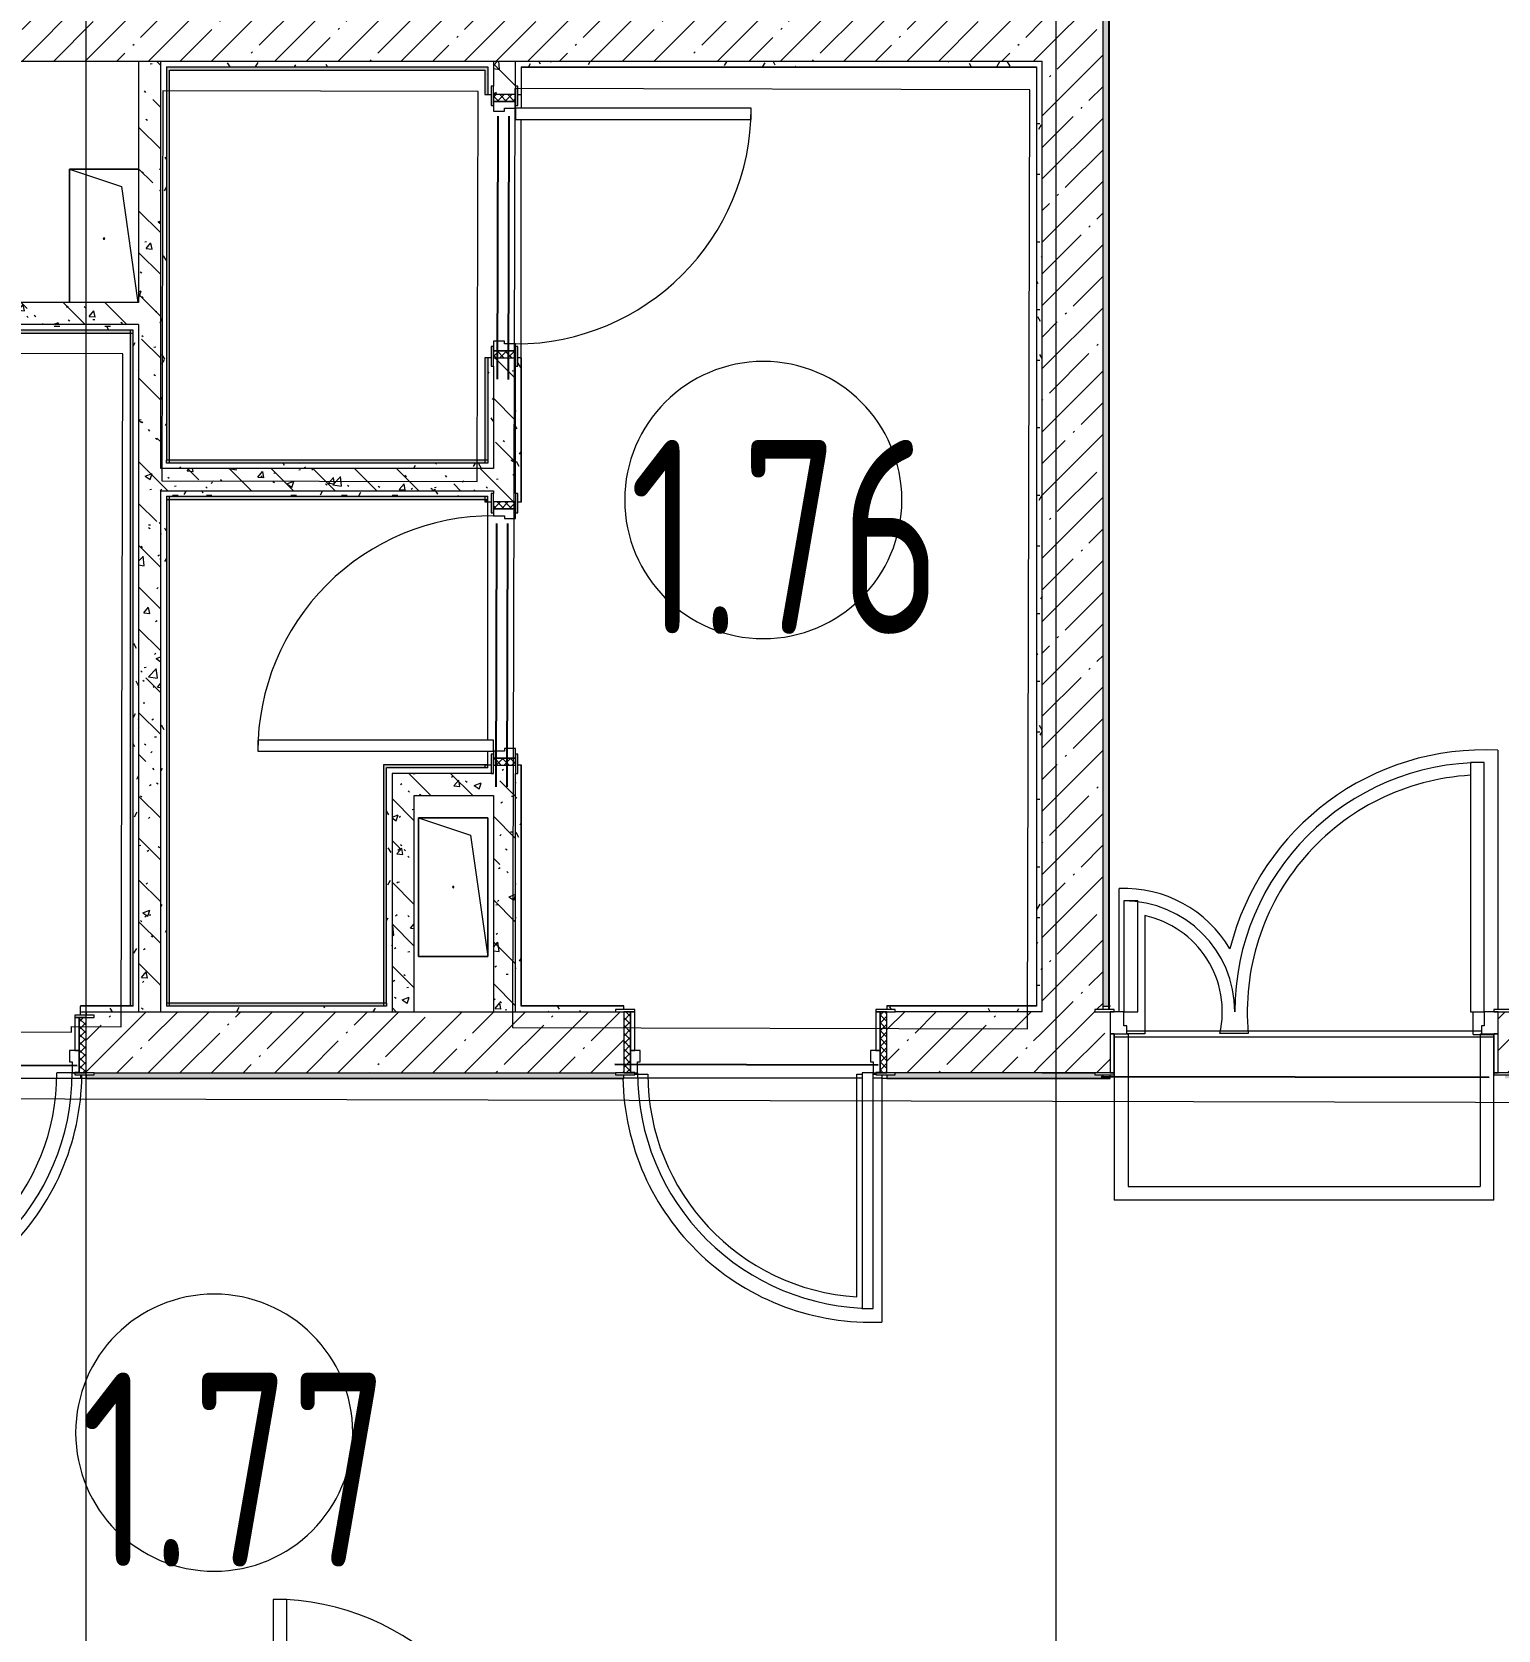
# Model space of a CAD drawing. Header units: millimetres. Extents: x -249154 to 415037, y -45458 to 354837.
# Drawn here: x 89230 to 94520, y 11253 to 17020 of the extents above; entities that cross this region are included whole.
import ezdxf

# ---------------------------------------------------------------- set-up
doc = ezdxf.new("R2010")
doc.units = ezdxf.units.MM
for name, color, linetype, lineweight in [('A-AREA-BNDY', 7, 'Continuous', 5), ('A-AREA-IDEN', 7, 'Continuous', 9), ('A-DOOR-2', 7, 'Continuous', 5), ('A-DOOR-FRAM-2', 7, 'Continuous', 5), ('A-FLOR', 7, 'Continuous', 9), ('A-GENM', 7, 'Continuous', 9), ('A-WALL', 7, 'Continuous', 5), ('I-WALL', 7, 'Continuous', 5), ('Оси', 7, 'Continuous', 9)]:
    doc.layers.add(name, color=color, linetype=linetype, lineweight=lineweight)
for name, color, linetype, lineweight, true_color in [('A-DOOR-1', 7, 'Continuous', 5, 0xc0c0c0), ('A-DOOR-FRAM-1', 7, 'Continuous', 5, 0xc0c0c0), ('A-WALL-1', 9, 'Continuous', 5, 0x808080), ('A-WALL-FNSH-1', 9, 'Continuous', 5, 0x808080)]:
    doc.layers.add(name, color=color, linetype=linetype, lineweight=lineweight, true_color=true_color)
doc.styles.add('СПДС', font='ГОСТ тип А.ttf', dxfattribs={"width": 0.9})
pattern_1 = [(45, (64.7, -136.06), (-114.04925, 114.04925), []), (45, (178.75, -136.06), (-114.04925, 114.04925), [201.612, -40.322, 6.706, -33.617])]
pattern_2 = [(135, (64.7, -136.06), (-150.8683, -150.8683), [213.36, -35.56, 7.112, -35.56]), (135, (64.7, 14.71), (-150.8683, -150.8683), []), (50, (64.7, -136.06), (255.05767, -22.3145), [26.67, -293.37]), (355, (64.7, -136.06), (-49.3404, 267.47914), [21.336, -234.696]), (100.451, (85.96, -137.92), (205.71947, 245.16356), [22.666, -249.326]), (46.184, (64.7, -64.94), (379.511, -58.86), [40.005, -440.055]), (96.636, (96.33, -69.85), (332.3634, 346.3991), [33.999, -373.989]), (351.184, (64.7, -64.94), (332.3669, 346.3953), [32.004, -352.044]), (21, (100.26, -82.72), (212.26017, -143.1711), [26.67, -293.37]), (326, (100.26, -82.72), (86.5224, 257.8632), [21.336, -234.696]), (71.451, (117.95, -94.65), (298.78395, 114.6901), [22.666, -249.326]), (37.5, (64.7, -136.06), (4.32385, 118.37751), [6.706, -225.146, 6.706, -231.546, -235.585]), (37.5, (64.7, -136.06), (4.32385, 118.37751), [-470.103, 6.706, -228.879]), (7.5, (64.7, -136.06), (93.54758, 140.2533), [6.706, -129.134, 6.706, -219.812, -89.789]), (7.5, (64.7, -136.06), (93.54758, 140.2533), [-362.356, 6.706, -83.083]), (327.5, (-14.6, -136.06), (189.82734, -8.02019), [6.706, -82.194, 6.706, -270.662, -368.046]), (327.5, (-14.6, -136.06), (189.82734, -8.02019), [-366.268, 6.706, -361.34]), (317.5, (-50.16, -136.06), (207.38114, 35.59764), [6.706, -108.864, 6.706, -177.495, -261.366]), (317.5, (-50.16, -136.06), (207.38114, 35.59764), [-299.771, 6.706, -254.66])]
pattern_3 = [(135, (1826.41, 104.685), (-14.14214, -14.14214), []), (225, (1826.41, 104.685), (14.14214, -14.14214), [])]
pattern_4 = [(45, (-296.384, 104.685), (-14.1421, 14.1421), []), (135, (-296.384, 104.685), (-14.1421, -14.1421), [])]
pattern_5 = [(0, (64.7, -136.06), (243.84, 60.96), [20.117, -162.763, 20.117, -162.763, -975.36]), (0, (64.7, -136.06), (243.84, 60.96), [-365.76, 20.117, -345.643, 20.117, -162.763, -426.72]), (0, (64.7, -136.06), (243.84, 60.96), [-914.4, 20.117, -101.803, 20.117, -284.683]), (120, (156.14, -105.58), (-174.71291, 180.691634), [20.117, -162.763, 20.117, -162.763, -975.36]), (120, (156.14, -105.58), (-174.71291, 180.691634), [-365.76, 20.117, -345.643, 20.117, -162.763, -426.72]), (120, (156.14, -105.58), (-174.71291, 180.691634), [-914.4, 20.117, -101.803, 20.117, -284.683]), (240, (186.62, 16.34), (-69.12709, -241.651634), [20.117, -162.763, 20.117, -162.763, -975.36]), (240, (186.62, 16.34), (-69.12709, -241.651634), [-365.76, 20.117, -345.643, 20.117, -162.763, -426.72]), (240, (186.62, 16.34), (-69.12709, -241.651634), [-914.4, 20.117, -101.803, 20.117, -284.683])]

# ---------------------------------------------------------------- blocks, each defined once
blk = doc.blocks.new('110_Дверь_СКБ_2Ст - Д-1_л_Лестничная клетка EIS60 2-32142534-Объем проектирования 1 этажа')
at = {"layer": 'A-DOOR-1'}
for p, q in [((662.5, 1010), (612.5, 1010)), ((612.5, 1010), (612.5, 110)), ((662.5, 110), (662.5, 1010)), ((-637.5, 510), (-637.5, 110)), ((-587.5, 510), (-637.5, 510)), ((-587.5, 110), (-587.5, 510)), ((-637.5, 110), (-587.5, 110)), ((612.5, 110), (662.5, 110))]:
    blk.add_line(p, q, dxfattribs=at)
for centre, radius, start, end in [((662.5, 110), 900, 90, 180), ((-637.5, 110), 400, 360, 90)]:
    blk.add_arc(centre, radius, start, end, dxfattribs=at)
at = {"layer": 'A-DOOR-FRAM-1'}
for p, q in [((-672.5, 118), (-742.5, 118)), ((-742.5, 118), (-742.5, 110)), ((-672.5, 110), (-672.5, 118)), ((767.5, 118), (697.5, 118)), ((697.5, 118), (697.5, 110)), ((767.5, 110), (767.5, 118)), ((-742.5, 110), (-672.5, 110)), ((-637.5, 110), (-687.5, 110)), ((-687.5, 110), (-687.5, 30)), ((-637.5, 60), (-637.5, 110)), ((-627.5, 60), (-637.5, 60)), ((-627.5, 30), (-627.5, 60)), ((662.5, 60), (652.5, 60)), ((652.5, 60), (652.5, 30)), ((662.5, 110), (662.5, 60)), ((712.5, 110), (662.5, 110)), ((697.5, 110), (767.5, 110)), ((712.5, 30), (712.5, 110)), ((-687.5, 30), (-627.5, 30)), ((-672.5, 30), (-687.5, 30)), ((-687.5, 30), (-687.5, -110)), ((-672.5, -110), (-672.5, 30)), ((652.5, 30), (712.5, 30)), ((712.5, 30), (697.5, 30)), ((697.5, 30), (697.5, -110)), ((712.5, -110), (712.5, 30)), ((-672.5, -110), (-742.5, -110)), ((-742.5, -110), (-742.5, -118)), ((-687.5, -110), (-672.5, -110)), ((-672.5, -118), (-672.5, -110)), ((697.5, -110), (712.5, -110)), ((767.5, -110), (697.5, -110)), ((697.5, -110), (697.5, -118)), ((767.5, -118), (767.5, -110)), ((-742.5, -118), (-672.5, -118)), ((697.5, -118), (767.5, -118))]:
    blk.add_line(p, q, dxfattribs=at)
blk = doc.blocks.new('110_Дверь_СКБ_1Ст_Внутренняя1 - Д-8 950x2100h_охрана-V22-Объем проектирования 1 этажа')
at = {"layer": 'A-DOOR-2'}
h = blk.add_hatch(dxfattribs=at)
h.set_pattern_fill('FP_33', color=256, style=0, pattern_type=2)
h.set_pattern_definition([(135, (1826.41, 164.685), (-14.14214, -14.14214), []), (225, (1826.41, 164.685), (14.14214, -14.14214), [])])
h.paths.add_polyline_path([(487.5, 100), (462.5, 100), (462.5, -100), (487.5, -100), (487.5, 13.7)])
at = {"layer": 'A-DOOR-FRAM-2'}
h = blk.add_hatch(dxfattribs=at)
h.set_pattern_fill('FP_34', color=256, style=0, pattern_type=2)
h.set_pattern_definition([(45, (-296.384, 164.685), (-14.1421, 14.1421), []), (135, (-296.384, 164.685), (-14.1421, -14.1421), [])])
h.paths.add_polyline_path([(-437.5, 100), (-462.5, 100), (-462.5, -100), (-437.5, -100), (-437.5, 16.5)])
at = {"layer": 'A-DOOR-1'}
for p, q in [((437.5, 950), (397.5, 950)), ((397.5, 950), (397.5, 100)), ((437.5, 100), (437.5, 950)), ((397.5, 100), (437.5, 100))]:
    blk.add_line(p, q, dxfattribs=at)
blk.add_arc((437.5, 100), 850, 90, 180, dxfattribs=at)
at = {"layer": 'A-DOOR-FRAM-1'}
for p, q in [((-422.5, 108), (-492.5, 108)), ((-492.5, 108), (-492.5, 100)), ((-492.5, 100), (-422.5, 100)), ((-437.5, 100), (-462.5, 100)), ((-462.5, 100), (-462.5, -100)), ((-412.5, 100), (-437.5, 100)), ((-437.5, 100), (-437.5, 20)), ((-437.5, -100), (-437.5, 100)), ((-422.5, 100), (-437.5, 100)), ((-437.5, 100), (-437.5, 99)), ((-437.5, 99), (-422.5, 99)), ((-422.5, 100), (-422.5, 108)), ((-422.5, 99), (-422.5, 100)), ((-412.5, 60), (-412.5, 100)), ((-402.5, 60), (-412.5, 60)), ((-402.5, 20), (-402.5, 60)), ((437.5, 60), (427.5, 60)), ((427.5, 60), (427.5, 20)), ((437.5, 100), (437.5, 60)), ((462.5, 100), (437.5, 100)), ((517.5, 108), (447.5, 108)), ((447.5, 108), (447.5, 100)), ((462.5, 100), (447.5, 100)), ((447.5, 100), (447.5, 99)), ((447.5, 100), (517.5, 100)), ((447.5, 99), (462.5, 99)), ((462.5, 20), (462.5, 100)), ((487.5, 100), (462.5, 100)), ((462.5, 100), (462.5, -100)), ((462.5, 99), (462.5, 100)), ((487.5, -100), (487.5, 100)), ((517.5, 100), (517.5, 108)), ((-437.5, 20), (-402.5, 20)), ((-422.5, 20), (-437.5, 20)), ((-437.5, 20), (-437.5, -100)), ((-422.5, -100), (-422.5, 20)), ((427.5, 20), (462.5, 20)), ((462.5, 20), (447.5, 20)), ((447.5, 20), (447.5, -100)), ((462.5, -100), (462.5, 20)), ((-422.5, -100), (-492.5, -100)), ((-492.5, -100), (-492.5, -108)), ((-492.5, -108), (-422.5, -108)), ((-462.5, -100), (-437.5, -100)), ((-437.5, -100), (-422.5, -100)), ((-422.5, -108), (-422.5, -100)), ((447.5, -100), (462.5, -100)), ((517.5, -100), (447.5, -100)), ((447.5, -100), (447.5, -108)), ((447.5, -108), (517.5, -108)), ((462.5, -100), (487.5, -100)), ((517.5, -108), (517.5, -100))]:
    blk.add_line(p, q, dxfattribs=at)
blk = doc.blocks.new('110_Дверь_СКБ_1Ст_Внутренняя1 - Д-8_п_ 950x2100h_охрана 2-32201800-Объем проектирования 1 этажа')
at = {"layer": 'A-DOOR-2'}
h = blk.add_hatch(dxfattribs=at)
h.set_pattern_fill('FP_88', color=256, style=0, pattern_type=2)
h.set_pattern_definition([(135, (1826.41, 174.685), (-14.14214, -14.14214), []), (225, (1826.41, 174.685), (14.14214, -14.14214), [])])
h.paths.add_polyline_path([(487.5, 110), (462.5, 109.7), (462.5, -110), (487.5, -110)])
at = {"layer": 'A-DOOR-FRAM-2'}
h = blk.add_hatch(dxfattribs=at)
h.set_pattern_fill('FP_89', color=256, style=0, pattern_type=2)
h.set_pattern_definition([(45, (-296.384, 174.685), (-14.1421, 14.1421), []), (135, (-296.384, 174.685), (-14.1421, -14.1421), [])])
h.paths.add_polyline_path([(-437.5, 110), (-462.5, 110), (-462.5, -110), (-437.5, -109.1)])
at = {"layer": 'A-DOOR-1'}
for p, q in [((-412.5, 960), (-412.5, 110)), ((-372.5, 960), (-412.5, 960)), ((-372.5, 110), (-372.5, 960)), ((-412.5, 110), (-372.5, 110))]:
    blk.add_line(p, q, dxfattribs=at)
blk.add_arc((-412.5, 110), 850, 360, 90, dxfattribs=at)
at = {"layer": 'A-DOOR-FRAM-1'}
for p, q in [((-422.5, 118), (-492.5, 118)), ((-492.5, 118), (-492.5, 110)), ((-422.5, 110), (-422.5, 118)), ((517.5, 118), (447.5, 118)), ((447.5, 118), (447.5, 110)), ((517.5, 110), (517.5, 118)), ((-492.5, 110), (-422.5, 110)), ((-437.5, 110), (-462.5, 110)), ((-462.5, 110), (-462.5, -110)), ((-412.5, 110), (-437.5, 110)), ((-437.5, 110), (-437.5, 30)), ((-437.5, -110), (-437.5, 110)), ((-422.5, 110), (-437.5, 110)), ((-437.5, 110), (-437.5, 109)), ((-437.5, 109), (-422.5, 109)), ((-422.5, 109), (-422.5, 110)), ((-412.5, 70), (-412.5, 110)), ((-402.5, 70), (-412.5, 70)), ((-402.5, 30), (-402.5, 70)), ((437.5, 70), (427.5, 70)), ((427.5, 70), (427.5, 30)), ((437.5, 110), (437.5, 70)), ((462.5, 110), (437.5, 110)), ((462.5, 110), (447.5, 110)), ((447.5, 110), (447.5, 109)), ((447.5, 110), (517.5, 110)), ((447.5, 109), (462.5, 109)), ((462.5, 30), (462.5, 110)), ((487.5, 110), (462.5, 110)), ((462.5, 110), (462.5, -110)), ((462.5, 109), (462.5, 110)), ((487.5, -110), (487.5, 110)), ((-437.5, 30), (-402.5, 30)), ((-422.5, 30), (-437.5, 30)), ((-437.5, 30), (-437.5, -110)), ((-422.5, -110), (-422.5, 30)), ((427.5, 30), (462.5, 30)), ((462.5, 30), (447.5, 30)), ((447.5, 30), (447.5, -110)), ((462.5, -110), (462.5, 30)), ((-422.5, -110), (-492.5, -110)), ((-492.5, -110), (-492.5, -118)), ((-462.5, -110), (-437.5, -110)), ((-437.5, -110), (-422.5, -110)), ((-422.5, -118), (-422.5, -110)), ((447.5, -110), (462.5, -110)), ((517.5, -110), (447.5, -110)), ((447.5, -110), (447.5, -118)), ((462.5, -110), (487.5, -110)), ((517.5, -118), (517.5, -110)), ((-492.5, -118), (-422.5, -118)), ((447.5, -118), (517.5, -118))]:
    blk.add_line(p, q, dxfattribs=at)
blk = doc.blocks.new('110_Дверь_СКБ_2Ст - Д-2а_п_ Из коридора на лестницу-32215207-Объем проектирования 1 этажа')
at = {"layer": 'A-DOOR-1'}
for p, q in [((-637.5, 1000), (-637.5, 100)), ((-587.5, 1000), (-637.5, 1000)), ((-587.5, 100), (-587.5, 1000)), ((662.5, 500), (612.5, 500)), ((612.5, 500), (612.5, 100)), ((662.5, 100), (662.5, 500)), ((-637.5, 100), (-587.5, 100)), ((612.5, 100), (662.5, 100))]:
    blk.add_line(p, q, dxfattribs=at)
for centre, radius, start, end in [((-637.5, 100), 900, 0, 90), ((662.5, 100), 400, 90, 180)]:
    blk.add_arc(centre, radius, start, end, dxfattribs=at)
at = {"layer": 'A-DOOR-FRAM-1'}
for p, q in [((-672.5, 108), (-742.5, 108)), ((-742.5, 108), (-742.5, 100)), ((-742.5, 100), (-672.5, 100)), ((-637.5, 100), (-687.5, 100)), ((-687.5, 100), (-687.5, 20)), ((-672.5, 100), (-672.5, 108)), ((-637.5, 50), (-637.5, 100)), ((662.5, 100), (662.5, 50)), ((712.5, 100), (662.5, 100)), ((767.5, 108), (697.5, 108)), ((697.5, 108), (697.5, 100)), ((697.5, 100), (767.5, 100)), ((712.5, 20), (712.5, 100)), ((767.5, 100), (767.5, 108)), ((-687.5, 20), (-627.5, 20)), ((-672.5, 20), (-687.5, 20)), ((-687.5, 20), (-687.5, -100)), ((-672.5, -100), (-672.5, 20)), ((-627.5, 50), (-637.5, 50)), ((-627.5, 20), (-627.5, 50)), ((662.5, 50), (652.5, 50)), ((652.5, 50), (652.5, 20)), ((652.5, 20), (712.5, 20)), ((712.5, 20), (697.5, 20)), ((697.5, 20), (697.5, -100)), ((712.5, -100), (712.5, 20)), ((-672.5, -100), (-742.5, -100)), ((-742.5, -100), (-742.5, -108)), ((-742.5, -108), (-672.5, -108)), ((-687.5, -100), (-672.5, -100)), ((-672.5, -108), (-672.5, -100)), ((697.5, -100), (712.5, -100)), ((767.5, -100), (697.5, -100)), ((697.5, -100), (697.5, -108)), ((697.5, -108), (767.5, -108)), ((767.5, -108), (767.5, -100))]:
    blk.add_line(p, q, dxfattribs=at)
blk = doc.blocks.new('110_Дверь_СКБ_1Ст_Внутренняя1 - Д-7_п__950x2100h_Туалет-32207265-Объем проектирования 1 этажа')
at = {"layer": 'A-DOOR-2'}
h = blk.add_hatch(dxfattribs=at)
h.set_pattern_fill('FP_35', color=256, style=0, pattern_type=2)
h.set_pattern_definition(pattern_3)
h.paths.add_polyline_path([(487.5, -40), (487.5, 40), (462.5, 40), (462.5, -40), (480.9, -40)])
at = {"layer": 'A-DOOR-FRAM-2'}
h = blk.add_hatch(dxfattribs=at)
h.set_pattern_fill('FP_36', color=256, style=0, pattern_type=2)
h.set_pattern_definition(pattern_4)
h.paths.add_polyline_path([(-437.5, 40), (-462.5, 40), (-460.8, -40), (-437.5, -40)])
at = {"layer": 'A-DOOR-1'}
for p, q in [((-412.5, 890), (-412.5, 40)), ((-372.5, 890), (-412.5, 890)), ((-372.5, 40), (-372.5, 890)), ((-412.5, 40), (-372.5, 40))]:
    blk.add_line(p, q, dxfattribs=at)
blk.add_arc((-412.5, 40), 850, 360, 90, dxfattribs=at)
at = {"layer": 'A-DOOR-FRAM-1'}
for p, q in [((-422.5, 48), (-492.5, 48)), ((-492.5, 48), (-492.5, 40)), ((-492.5, 40), (-422.5, 40)), ((-437.5, 40), (-462.5, 40)), ((-462.5, 40), (-462.5, -40)), ((-412.5, 40), (-437.5, 40)), ((-437.5, 40), (-437.5, -40)), ((-437.5, -40), (-437.5, 40)), ((-422.5, 40), (-437.5, 40)), ((-437.5, 40), (-437.5, 39)), ((-437.5, 39), (-422.5, 39)), ((-422.5, 40), (-422.5, 48)), ((-422.5, 39), (-422.5, 40)), ((-412.5, 0), (-412.5, 40)), ((-402.5, 0), (-412.5, 0)), ((-402.5, -40), (-402.5, 0)), ((437.5, 0), (427.5, 0)), ((427.5, 0), (427.5, -40)), ((437.5, 40), (437.5, 0)), ((462.5, 40), (437.5, 40)), ((517.5, 48), (447.5, 48)), ((447.5, 48), (447.5, 40)), ((462.5, 40), (447.5, 40)), ((447.5, 40), (447.5, 39)), ((447.5, 40), (517.5, 40)), ((447.5, 39), (462.5, 39)), ((462.5, -40), (462.5, 40)), ((487.5, 40), (462.5, 40)), ((462.5, 40), (462.5, -40)), ((462.5, 39), (462.5, 40)), ((487.5, -40), (487.5, 40)), ((517.5, 40), (517.5, 48)), ((-422.5, -40), (-492.5, -40)), ((-492.5, -40), (-492.5, -48)), ((-492.5, -48), (-422.5, -48)), ((-462.5, -40), (-437.5, -40)), ((-422.5, -39), (-437.5, -39)), ((-437.5, -39), (-437.5, -40)), ((-437.5, -40), (-402.5, -40)), ((-437.5, -40), (-422.5, -40)), ((-422.5, -40), (-422.5, -39)), ((-422.5, -48), (-422.5, -40)), ((427.5, -40), (462.5, -40)), ((462.5, -39), (447.5, -39)), ((447.5, -39), (447.5, -40)), ((447.5, -40), (462.5, -40)), ((517.5, -40), (447.5, -40)), ((447.5, -40), (447.5, -48)), ((447.5, -48), (517.5, -48)), ((462.5, -40), (462.5, -39)), ((462.5, -40), (487.5, -40)), ((517.5, -48), (517.5, -40))]:
    blk.add_line(p, q, dxfattribs=at)
blk = doc.blocks.new('110_Дверь_СКБ_1Ст_Внутренняя1 - Д-7_л__950x2100h_Туалет-32209783-Объем проектирования 1 этажа')
at = {"layer": 'A-DOOR-2'}
h = blk.add_hatch(dxfattribs=at)
h.set_pattern_fill('FP_35', color=256, style=0, pattern_type=2)
h.set_pattern_definition(pattern_3)
h.paths.add_polyline_path([(462.5, 40), (462.5, -40), (487.5, -40), (487.5, 40)])
at = {"layer": 'A-DOOR-FRAM-2'}
h = blk.add_hatch(dxfattribs=at)
h.set_pattern_fill('FP_36', color=256, style=0, pattern_type=2)
h.set_pattern_definition(pattern_4)
h.paths.add_polyline_path([(-462.5, -40), (-437.5, -40), (-437.5, 40), (-462.5, 40)])
at = {"layer": 'A-DOOR-1'}
for p, q in [((-412.5, 890), (-412.5, 40)), ((-372.5, 890), (-412.5, 890)), ((-372.5, 40), (-372.5, 890)), ((-412.5, 40), (-372.5, 40))]:
    blk.add_line(p, q, dxfattribs=at)
blk.add_arc((-412.5, 40), 850, 360, 90, dxfattribs=at)
at = {"layer": 'A-DOOR-FRAM-1'}
for p, q in [((-422.5, 48), (-492.5, 48)), ((-492.5, 48), (-492.5, 40)), ((-492.5, 40), (-422.5, 40)), ((-437.5, 40), (-462.5, 40)), ((-462.5, 40), (-462.5, -40)), ((-412.5, 40), (-437.5, 40)), ((-437.5, 40), (-437.5, -40)), ((-437.5, -40), (-437.5, 40)), ((-422.5, 40), (-437.5, 40)), ((-437.5, 40), (-437.5, 39)), ((-437.5, 39), (-422.5, 39)), ((-422.5, 40), (-422.5, 48)), ((-422.5, 39), (-422.5, 40)), ((-412.5, 0), (-412.5, 40)), ((-402.5, 0), (-412.5, 0)), ((-402.5, -40), (-402.5, 0)), ((437.5, 0), (427.5, 0)), ((427.5, 0), (427.5, -40)), ((437.5, 40), (437.5, 0)), ((462.5, 40), (437.5, 40)), ((517.5, 48), (447.5, 48)), ((447.5, 48), (447.5, 40)), ((462.5, 40), (447.5, 40)), ((447.5, 40), (447.5, 39)), ((447.5, 40), (517.5, 40)), ((447.5, 39), (462.5, 39)), ((462.5, -40), (462.5, 40)), ((487.5, 40), (462.5, 40)), ((462.5, 40), (462.5, -40)), ((462.5, 39), (462.5, 40)), ((487.5, -40), (487.5, 40)), ((517.5, 40), (517.5, 48)), ((-422.5, -40), (-492.5, -40)), ((-492.5, -40), (-492.5, -48)), ((-492.5, -48), (-422.5, -48)), ((-462.5, -40), (-437.5, -40)), ((-422.5, -39), (-437.5, -39)), ((-437.5, -39), (-437.5, -40)), ((-437.5, -40), (-402.5, -40)), ((-437.5, -40), (-422.5, -40)), ((-422.5, -40), (-422.5, -39)), ((-422.5, -48), (-422.5, -40)), ((427.5, -40), (462.5, -40)), ((462.5, -39), (447.5, -39)), ((447.5, -39), (447.5, -40)), ((447.5, -40), (462.5, -40)), ((517.5, -40), (447.5, -40)), ((447.5, -40), (447.5, -48)), ((447.5, -48), (517.5, -48)), ((462.5, -40), (462.5, -39)), ((462.5, -40), (487.5, -40)), ((517.5, -48), (517.5, -40))]:
    blk.add_line(p, q, dxfattribs=at)
blk = doc.blocks.new('GM_Отверстие прямоугольное _в плите_ - Отверстие-V124-Объем проектирования 1 этажа')
at = {"layer": 'A-GENM'}
for p, q in [((-250, -125), (-250, 125)), ((-250, 125), (-250, -125)), ((-187.5, 62.5), (230.1, 122.2)), ((-250, -125), (-187.5, 62.5)), ((230.1, -125), (-250, -125)), ((-250, -125), (230.1, -125))]:
    blk.add_line(p, q, dxfattribs=at)
for start, end in [(360, 180), (180, 360)]:
    blk.add_arc((0, 0), 2.5, start, end, dxfattribs=at)
blk = doc.blocks.new('GM_Отверстие прямоугольное _в плите_ - Отверстие-V205-Объем проектирования 1 этажа')
at = {"layer": 'A-GENM'}
for p, q in [((-250, -125), (-250, 125)), ((-250, 125), (250, 125)), ((250, 125), (-250, 125)), ((-250, 125), (-250, -125)), ((-187.5, 62.5), (250, 125)), ((250, 125), (250, -125)), ((250, -125), (250, 125)), ((-250, -125), (-187.5, 62.5)), ((250, -125), (-250, -125)), ((-250, -125), (250, -125))]:
    blk.add_line(p, q, dxfattribs=at)
for start, end in [(360, 180), (180, 360)]:
    blk.add_arc((0, 0), 2.5, start, end, dxfattribs=at)
blk = doc.blocks.new('Марка_Помещения - Номер-25198446-Объем проектирования 1 этажа')
at = {"layer": 'A-AREA-IDEN'}
for start, end in [(360, 180), (180, 360)]:
    blk.add_arc((0, 0), 2.5, start, end, dxfattribs=at)

msp = doc.modelspace()

# ---------------------------------------------------------------- hatches: boundary and pattern name
at = {"layer": 'I-WALL'}
h = msp.add_hatch(dxfattribs=at)
h.set_pattern_fill('FP_1', color=256, style=0, pattern_type=2)
h.set_pattern_definition(pattern_1)
h.paths.add_polyline_path([(93064.7, 13483.9), (93064.7, 13491.9), (93094.7, 13491.9), (93094.3, 21013.9), (92874.7, 21013.9), (92874.7, 13483.9)])
h = msp.add_hatch(dxfattribs=at)
h.set_pattern_fill('FP_191', color=256, style=0, pattern_type=2)
h.set_pattern_definition(pattern_5)
h.paths.add_polyline_path([(93094.7, 13503.9), (93114.7, 13504.9), (93114.7, 20993.9), (93094.7, 20993.9), (93094.7, 13636.4)])
h = msp.add_hatch(dxfattribs=at)
h.set_pattern_fill('FP_1', color=256, style=0, pattern_type=2)
h.set_pattern_definition(pattern_1)
h.paths.add_polyline_path([(92874.7, 16913.9), (92874.7, 17133.9), (86554.7, 17133.9), (86554.7, 16913.9), (92862.2, 16913.9)])
h = msp.add_hatch(dxfattribs=at)
h.set_pattern_fill('FP_41', color=256, style=0, pattern_type=2)
h.set_pattern_definition(pattern_2)
h.paths.add_polyline_path([(89614.7, 13483.9), (89694.7, 13483.9), (89694.7, 16913.9), (89614.7, 16913.9), (89614.7, 13503.9)])
h = msp.add_hatch(dxfattribs=at)
h.set_pattern_fill('FP_191', color=256, style=0, pattern_type=2)
h.set_pattern_definition(pattern_5)
h.paths.add_polyline_path([(89714.7, 15464), (89714.7, 16913.9), (89694.7, 16913.9), (89694.7, 15464), (89714.6, 15464)])
h = msp.add_hatch(dxfattribs=at)
h.set_pattern_fill('FP_191', color=256, style=0, pattern_type=2)
h.set_pattern_definition(pattern_5)
h.paths.add_polyline_path([(90894.7, 16893.9), (90894.7, 16913.9), (89714.7, 16913.9), (89714.7, 16893.9), (90874.7, 16893.9)])
h = msp.add_hatch(dxfattribs=at)
h.set_pattern_fill('FP_41', color=256, style=0, pattern_type=2)
h.set_pattern_definition(pattern_2)
h.paths.add_polyline_path([(90974.7, 13483.9), (90974.7, 14374), (90894.7, 14374), (90894.7, 13483.9)])
h.paths.add_polyline_path([(90974.7, 15324), (90974.7, 15844), (90894.7, 15844), (90894.7, 15324)])
h.paths.add_polyline_path([(90974.7, 16794), (90974.7, 16913.9), (90894.7, 16913.9), (90894.7, 16794)])
h = msp.add_hatch(dxfattribs=at)
h.set_pattern_fill('FP_191', color=256, style=0, pattern_type=2)
h.set_pattern_definition(pattern_5)
h.paths.add_polyline_path([(90974.7, 13503.9), (90994.7, 13504), (90994.7, 14374), (90982.7, 14374), (90982.7, 14344), (90974.7, 14344), (90974.7, 13636.4)])
h.paths.add_polyline_path([(90982.7, 15324), (90994.7, 15324), (90994.7, 15844), (90982.7, 15844), (90982.7, 15814), (90974.7, 15814), (90974.7, 15354), (90982.7, 15354), (90982.7, 15340.6)])
h.paths.add_polyline_path([(90982.7, 16794), (90994.7, 16794), (90994.7, 16913.9), (90974.7, 16913.9), (90974.7, 16824), (90982.7, 16824), (90982.7, 16816.4)])
h = msp.add_hatch(dxfattribs=at)
h.set_pattern_fill('FP_191', color=256, style=0, pattern_type=2)
h.set_pattern_definition(pattern_5)
h.paths.add_polyline_path([(92874.7, 16913.9), (90994.7, 16913.9), (90995.7, 16893.9), (92854.7, 16894.9), (92861.5, 16901.4)])
h.paths.add_polyline_path([(92861.1, 16893.9), (92874.7, 16893.9), (92874.7, 16913.9), (92854.7, 16893.9)])
for points in [[(89725.7, 15464), (89725.7, 16892.9), (89714.7, 16893.9), (89714.7, 15475), (89723, 15466.8)], [(89854.1, 16881.9), (90863.7, 16881.9), (90862.1, 16892.9), (89725.7, 16892.9), (89728, 16881.9), (89732.3, 16881.9)], [(89560.3, 15932.9), (89594.7, 15932.9), (89594.6, 15943.9), (86554.7, 15943.9), (86554.7, 15932.9), (89518.3, 15932.9)], [(89583.7, 13503.9), (89594.7, 13504.9), (89593.8, 15932.9), (89583.7, 15932.9), (89583.7, 13636.4)], [(89714.7, 13503.9), (89725.7, 13503.9), (89725.7, 15344), (89714.7, 15333), (89714.7, 13514.9)], [(90863.7, 15324), (90874.7, 15324), (90873.5, 15333), (90863.7, 15333)], [(90498, 13503.9), (90509, 13514.9), (90509, 14374.9), (90498, 14374.9), (90498, 13514.9)], [(90529, 14363.9), (90874.7, 14363.9), (90874.7, 14374.9), (90509, 14374.9), (90509, 14363.9), (90516.7, 14363.9)]]:
    msp.add_hatch(color=256, dxfattribs=at).paths.add_polyline_path(points)
h = msp.add_hatch(color=256, dxfattribs=at)
h.paths.add_polyline_path([(90874.3, 15475), (90874.7, 15475), (90874.7, 15844), (90863.7, 15844), (90863.7, 15475)])
h.paths.add_polyline_path([(90863.7, 16794), (90874.7, 16794), (90874.7, 16893.9), (90863.7, 16892.9), (90863.7, 16795)])
h = msp.add_hatch(dxfattribs=at)
h.set_pattern_fill('FP_191', color=256, style=0, pattern_type=2)
h.set_pattern_definition(pattern_5)
h.paths.add_polyline_path([(90894.7, 15444), (90893, 15814), (90886.7, 15814), (90886.7, 15844), (90874.7, 15844), (90874.7, 15444)])
h.paths.add_polyline_path([(90874.7, 16794), (90886.7, 16794), (90888.7, 16824), (90894.7, 16824), (90894.7, 16893.9), (90874.7, 16893.9), (90874.7, 16816.4)])
h = msp.add_hatch(dxfattribs=at)
h.set_pattern_fill('FP_191', color=256, style=0, pattern_type=2)
h.set_pattern_definition(pattern_5)
h.paths.add_polyline_path([(92874.7, 13483.9), (92874.7, 16893.9), (92854.7, 16893.9), (92855.7, 13503.9)])
h.paths.add_polyline_path([(92854.7, 13483.9), (92874.7, 13483.9), (92854.7, 13503.9)])
h = msp.add_hatch(dxfattribs=at)
h.set_pattern_fill('FP_41', color=256, style=0, pattern_type=2)
h.set_pattern_definition(pattern_2)
h.paths.add_polyline_path([(89594.7, 15963.9), (89614.7, 15963.9), (89614.7, 16043.9), (86534.7, 16043.9), (86534.7, 15963.9), (89538.8, 15963.9)])
h = msp.add_hatch(dxfattribs=at)
h.set_pattern_fill('FP_191', color=256, style=0, pattern_type=2)
h.set_pattern_definition(pattern_5)
h.paths.add_polyline_path([(88685.7, 15943.9), (89614.7, 15943.9), (89614.7, 15963.9), (86554.7, 15963.9), (86555, 15943.9), (88605.7, 15943.9)])
h = msp.add_hatch(dxfattribs=at)
h.set_pattern_fill('FP_191', color=256, style=0, pattern_type=2)
h.set_pattern_definition(pattern_5)
h.paths.add_polyline_path([(89614.7, 13503.9), (89614.7, 15943.9), (89594.7, 15943.9), (89594.7, 13504.9)])
h = msp.add_hatch(dxfattribs=at)
h.set_pattern_fill('FP_191', color=256, style=0, pattern_type=2)
h.set_pattern_definition(pattern_5)
h.paths.add_polyline_path([(90516.7, 15444), (90874.7, 15444), (90874.1, 15464), (89694.7, 15464), (89694.7, 15444), (90509, 15444)])
h = msp.add_hatch(color=256, dxfattribs=at)
h.paths.add_polyline_path([(90516.7, 15464), (90874.7, 15464), (90874.7, 15475), (89725.7, 15475), (89725.7, 15464)])
h.paths.add_polyline_path([(89725.7, 15464), (89714.7, 15475), (89714.7, 15464)])
h = msp.add_hatch(dxfattribs=at)
h.set_pattern_fill('FP_41', color=256, style=0, pattern_type=2)
h.set_pattern_definition(pattern_2)
h.paths.add_polyline_path([(90509, 15364), (90894.7, 15364), (90894.7, 15444), (89694.7, 15444), (89694.7, 15364), (89714.7, 15364)])
h = msp.add_hatch(dxfattribs=at)
h.set_pattern_fill('FP_191', color=256, style=0, pattern_type=2)
h.set_pattern_definition(pattern_5)
h.paths.add_polyline_path([(89694.7, 13503.9), (89714.7, 13503.9), (89714.5, 15364), (89694.7, 15364), (89694.7, 13636.4)])
h = msp.add_hatch(dxfattribs=at)
h.set_pattern_fill('FP_191', color=256, style=0, pattern_type=2)
h.set_pattern_definition(pattern_5)
h.paths.add_polyline_path([(90509, 15344), (90886.7, 15344), (90886.7, 15354), (90894.7, 15354), (90894.7, 15364), (89714.7, 15364), (89714.8, 15344), (89725.7, 15344)])
h = msp.add_hatch(color=256, dxfattribs=at)
h.paths.add_polyline_path([(89725.7, 15344), (89714.7, 15344), (89714.7, 15333), (89719.6, 15338)])
h.paths.add_polyline_path([(90874.7, 15333), (90874.7, 15344), (89725.7, 15344), (89725.7, 15333), (90873.5, 15333)])
h = msp.add_hatch(dxfattribs=at)
h.set_pattern_fill('FP_191', color=256, style=0, pattern_type=2)
h.set_pattern_definition(pattern_5)
h.paths.add_polyline_path([(90516.7, 13503.9), (90529, 13503.9), (90529, 14343.9), (90509, 14343.9), (90509.2, 13503.9)])
h = msp.add_hatch(dxfattribs=at)
h.set_pattern_fill('FP_41', color=256, style=0, pattern_type=2)
h.set_pattern_definition(pattern_2)
h.paths.add_polyline_path([(90609, 14263.9), (90894.7, 14263.9), (90894.7, 14343.9), (90529, 14343.9), (90529, 14263.9)])
h = msp.add_hatch(dxfattribs=at)
h.set_pattern_fill('FP_41', color=256, style=0, pattern_type=2)
h.set_pattern_definition(pattern_2)
h.paths.add_polyline_path([(90603.3, 13483.9), (90609, 13483.9), (90609, 14263.9), (90529, 14263.9), (90529, 13483.9)])
h = msp.add_hatch(dxfattribs=at)
h.set_pattern_fill('FP_191', color=256, style=0, pattern_type=2)
h.set_pattern_definition(pattern_5)
h.paths.add_polyline_path([(89485.2, 13483.9), (89614.7, 13483.9), (89614.7, 13503.9), (89424.7, 13503.9), (89424.7, 13483.9)])
h = msp.add_hatch(dxfattribs=at)
h.set_pattern_fill('FP_191', color=256, style=0, pattern_type=2)
h.set_pattern_definition(pattern_5)
h.paths.add_polyline_path([(90529, 13483.9), (90529, 13503.9), (89694.7, 13503.9), (89694.7, 13483.9), (90516.7, 13483.9)])
h = msp.add_hatch(color=256, dxfattribs=at)
h.paths.add_polyline_path([(90498, 13503.9), (90509, 13503.9), (90509, 13514.9)])
h.paths.add_polyline_path([(89725.7, 13503.9), (90498, 13503.9), (90498, 13514.9), (89725.7, 13514.9)])
h = msp.add_hatch(dxfattribs=at)
h.set_pattern_fill('FP_191', color=256, style=0, pattern_type=2)
h.set_pattern_definition(pattern_5)
h.paths.add_polyline_path([(92854.7, 13483.9), (92854.7, 13503.9), (92314.7, 13503.9), (92314.7, 13491.9), (92344.7, 13491.9), (92345, 13483.9), (92854.6, 13483.9)])
h.paths.add_polyline_path([(90974.7, 13483.9), (91334.7, 13485.6), (91334.7, 13491.9), (91364.7, 13491.9), (91364.7, 13503.9), (90994.7, 13503)])
h.paths.add_polyline_path([(90974.7, 13483.9), (90994.7, 13503.9), (90974.7, 13503.9)])
h = msp.add_hatch(dxfattribs=at)
h.set_pattern_fill('FP_1', color=256, style=0, pattern_type=2)
h.set_pattern_definition(pattern_1)
h.paths.add_polyline_path([(92579.8, 13263.9), (92874.7, 13263.9), (92874.7, 13483.9), (92314.7, 13483.9), (92314.7, 13263.9), (92344.7, 13263.9)])
h.paths.add_polyline_path([(90308.4, 13263.9), (91364.7, 13263.9), (91364.7, 13483.9), (89424.7, 13483.9), (89424.7, 13471.9), (89454.7, 13471.9), (89454.7, 13463.9), (89424.7, 13463.9), (89424.7, 13263.9), (89714.7, 13263.9)])
h = msp.add_hatch(dxfattribs=at)
h.set_pattern_fill('FP_1', color=256, style=0, pattern_type=2)
h.set_pattern_definition(pattern_1)
h.paths.add_polyline_path([(94864.7, 13263.9), (94864.7, 13483.9), (94519.7, 13483.9), (94519.7, 13263.9), (94644.7, 13263.9)])
h.paths.add_polyline_path([(93064.7, 13263.9), (93119.7, 13263.9), (93119.7, 13483.9), (92874.7, 13483.9), (92874.7, 13263.9)])
h = msp.add_hatch(dxfattribs=at)
h.set_pattern_fill('FP_191', color=256, style=0, pattern_type=2)
h.set_pattern_definition(pattern_5)
h.paths.add_polyline_path([(97584.7, 13243.9), (97864.7, 13243.9), (97864.7, 13263.9), (97584.7, 13263.9)])
h.paths.add_polyline_path([(96884.7, 13243.9), (96884.7, 13263.9), (96544.7, 13263.9), (96544.7, 13255.9), (96514.7, 13255.9), (96514.7, 13243.9), (96804.7, 13243.9)])
h.paths.add_polyline_path([(92314.7, 13243.9), (93094.7, 13243.9), (93094.7, 13255.9), (93064.7, 13255.9), (93064.7, 13263.9), (92344.7, 13263.9), (92344.7, 13255.9), (92314.7, 13255.9)])
h.paths.add_polyline_path([(89694.7, 13243.9), (91364.7, 13243.9), (91364.7, 13255.9), (91334.7, 13255.9), (91334.7, 13263.9), (89454.7, 13263.9), (89454.7, 13255.9), (89424.7, 13255.9), (89424.7, 13243.9), (89614.7, 13243.9)])
h.paths.add_polyline_path([(94624.7, 13243.9), (95064.7, 13243.9), (95064.7, 13255.9), (95034.7, 13255.9), (95034.7, 13263.9), (94574.7, 13263.9), (94574.7, 13255.9), (94544.7, 13255.9), (94544.7, 13243.9)])
h.paths.add_polyline_path([(84931.1, 13243.9), (85204.7, 13243.9), (85204.7, 13255.9), (85174.7, 13255.9), (85174.7, 13263.9), (82778.7, 13263.9), (82778.7, 13243.9), (84814.7, 13243.9)])
h.paths.add_polyline_path([(86334.7, 13243.9), (86683.1, 13243.9), (86683.1, 13263.9), (86184.7, 13263.9), (86184.7, 13255.9), (86154.7, 13255.9), (86154.7, 13243.9)])
h.paths.add_polyline_path([(87383.1, 13243.9), (87564.7, 13243.9), (87564.7, 13263.9), (87383.1, 13263.9)])
h.paths.add_polyline_path([(88314.7, 13243.9), (88474.7, 13243.9), (88474.7, 13255.9), (88444.7, 13255.9), (88444.7, 13263.9), (88264.7, 13263.9), (88264.7, 13243.9)])

# ---------------------------------------------------------------- linework, layer by layer
for points in [[(90910.4, 16716.2), (90908.2, 15766.2)], [(90950.4, 16716.1), (90948.2, 15766.1)], [(90904.7, 14296.2), (90907, 15246.2)], [(90944.7, 14296.1), (90947, 15246.1)], [(88442.4, 13291.9), (89392.4, 13289.7)], [(91332.4, 13295.1), (92282.4, 13292.9)], [(93087.3, 13251), (94487.3, 13247.7)]]:
    msp.add_lwpolyline(points)
at = {"layer": 'A-AREA-BNDY', "flags": 128}
for points in [[(90839.6, 16804.3), (89701.7, 16807), (89698.4, 15400.1), (90836.3, 15397.4)], [(90971.7, 16815), (90963.7, 13427), (92821.7, 13422.6), (92829.7, 16810.6)], [(89372.7, 13410.7), (89372.8, 13430.7), (89551.8, 13430.3), (89557.4, 15858.3), (86539.5, 15865.4), (86537.5, 15037.4), (86915.9, 15036.5), (86914.5, 14414.5), (86526.1, 14415.4), (86525.1, 13997.4), (88385.1, 13993), (88383.7, 13413)], [(82729.2, 13184.3), (82724.9, 11376.3), (85018.9, 11370.9), (85016.7, 10420.9), (85435.7, 10419.9), (85435.6, 10398.9), (85470.6, 10398.9), (85470.3, 10258.9), (85658.8, 10258.4), (89121.8, 10250.3), (89385.3, 10249.7), (89385.7, 10410.7), (97423.6, 10391.8), (97425.3, 11111.8), (98506.3, 11109.3), (98511.1, 13147.3)]]:
    msp.add_lwpolyline(points, close=True, dxfattribs=at)
at = {"layer": 'A-FLOR'}
for p, q in [((93114.7, 13491.9), (93114.7, 20993.9)), ((89714.7, 16893.9), (90863.7, 16893.9)), ((90994.7, 16893.9), (90994.7, 16744)), ((90995.7, 16893.9), (92853.7, 16893.9)), ((92854.7, 16893.9), (92854.7, 13504.9)), ((90994.7, 15324), (90994.7, 16704)), ((90886.7, 15844), (90874.7, 15844)), ((90994.7, 15844), (90982.7, 15844)), ((90874.7, 14464), (90874.7, 15324)), ((90982.7, 15324), (90994.7, 15324)), ((90874.7, 14374.9), (90874.7, 14424)), ((94519.3, 14427.6), (94519.3, 13491.9)), ((90994.7, 14374), (90982.7, 14374)), ((90994.7, 13503.9), (90994.7, 14374)), ((93152.9, 13483.9), (93152.9, 13928.6)), ((93244.7, 13830.9), (93244.7, 13404.9)), ((89594.7, 13503.9), (89404.7, 13503.9)), ((89404.7, 13471.9), (89404.7, 13503.9)), ((91364.7, 13503.9), (90995.7, 13503.9)), ((91364.7, 13491.9), (91364.7, 13503.9)), ((92854.7, 13503.9), (92314.7, 13503.9)), ((92314.7, 13503.9), (92314.7, 13491.9)), ((94429.3, 13401.9), (94429.3, 13483.9)), ((93134.7, 13403.9), (93134.7, 12803.9)), ((93135.6, 13394), (94503.8, 13394)), ((93244.7, 13404.9), (93179.4, 13404.9)), ((94459.7, 13414), (93179.7, 13414)), ((93179.7, 13403.9), (93184.7, 13403.9)), ((93184.7, 13403.9), (93184.7, 12853.9)), ((93618.3, 13405.4), (93515.9, 13405.4)), ((94429.3, 13401.9), (94504.7, 13401.9)), ((94454.7, 13403.9), (94459.7, 13403.9)), ((94454.7, 13403.9), (94454.7, 12853.9)), ((94504.7, 12803.9), (94504.7, 13401.9)), ((89384.7, 13263.9), (89319.7, 13263.9)), ((88565.7, 13243.9), (91362.9, 13243.9)), ((89404.7, 13255.9), (89404.7, 13243.9)), ((91364.7, 13243.9), (91364.7, 13255.9)), ((92224.7, 13243.9), (91364.7, 13243.9)), ((91404.7, 13258.7), (91452, 13258.7)), ((92206, 12455.3), (92206, 13258.7)), ((92206, 13258.7), (92224.7, 13258.7)), ((92264.7, 13258.7), (92274.7, 13258.7)), ((92294.3, 13243.9), (92264.7, 13243.9)), ((92296, 13255.9), (92296, 12364.5)), ((92296, 13243.9), (93094.7, 13243.9)), ((92314.7, 13255.9), (92314.7, 13243.9)), ((93095.5, 13243.9), (93119.7, 13243.9)), ((93119.7, 13243.9), (93119.7, 13255.9)), ((94504.7, 12803.9), (93134.7, 12803.9)), ((93184.7, 12853.9), (94454.7, 12853.9))]:
    msp.add_line(p, q, dxfattribs=at)
for centre, radius, start, end in [((94469.7, 13483.9), 945, 86.9906, 166.09511), ((94469.7, 13483.9), 945, 86.9906, 166.09511), ((94469.7, 13483.9), 855, 93.35556, 185.27324), ((94469.7, 13483.9), 855, 93.35556, 185.27324), ((93169.7, 13483.9), 445, 30.68536, 92.15971), ((93169.7, 13483.9), 445, 30.68536, 92.15971), ((93169.7, 13483.9), 355, 347.21166, 77.80233), ((93169.7, 13483.9), 355, 347.21166, 77.80233), ((88514.7, 13263.9), 805, 273.63543, 0), ((88514.7, 13263.9), 805, 273.63543, 0), ((88514.7, 13263.9), 895, 267.50529, 359.48672), ((88514.7, 13263.9), 895, 267.50529, 359.48672), ((92257, 13258.7), 895, 180.94411, 272.49471), ((92257, 13258.7), 895, 180.94411, 272.49471), ((92257, 13258.7), 805, 180, 266.36457), ((92257, 13258.7), 805, 180, 266.36457)]:
    msp.add_arc(centre, radius, start, end, dxfattribs=at)
at = {"layer": 'A-WALL'}
for p, q in [((90874.7, 16893.9), (90874.7, 16794)), ((90994.7, 16893.9), (92854.7, 16893.9)), ((89594.7, 15943.9), (86554.7, 15943.9)), ((89594.7, 15932.9), (89594.7, 15943.9)), ((89594.7, 13503.9), (89594.7, 15932.9)), ((89714.7, 15464), (89714.7, 15475)), ((90874.7, 15464), (89714.7, 15464)), ((89714.7, 15344), (90874.7, 15344)), ((90874.7, 15333), (90874.7, 15344)), ((89714.7, 15333), (89714.7, 13503.9)), ((90874.7, 14363.9), (90874.7, 14374)), ((90509, 13514.9), (90509, 13503.9)), ((90995.7, 13503.9), (90994.7, 13503.9)), ((92854.7, 13504.9), (92854.7, 13503.9)), ((91362.9, 13243.9), (91364.7, 13243.9))]:
    msp.add_line(p, q, dxfattribs=at)
at = {"layer": 'A-WALL-1'}
for p, q in [((93094.7, 13491.9), (93094.7, 21013.9)), ((86554.7, 16913.9), (90974.7, 16913.9)), ((89614.7, 16913.9), (89614.7, 16043.9)), ((89694.7, 15444), (89694.7, 16913.9)), ((90894.7, 16913.9), (90894.7, 16824)), ((90974.7, 16913.9), (92874.7, 16913.9)), ((90974.7, 16824), (90974.7, 16913.9)), ((92874.7, 13483.9), (92874.7, 16913.9)), ((90863.7, 16893.9), (90874.7, 16893.9)), ((90874.7, 16794), (90886.7, 16794)), ((90982.7, 16794), (90994.7, 16794)), ((89614.7, 16043.9), (88685.7, 16043.9)), ((89614.7, 15963.9), (85034.7, 15963.9)), ((89614.7, 15963.9), (89614.7, 13483.9)), ((90874.7, 15844), (90874.7, 15464)), ((90894.7, 15814), (90894.7, 15444)), ((90974.7, 15354), (90974.7, 15814)), ((90894.7, 15444), (89694.7, 15444)), ((89694.7, 15364), (90894.7, 15364)), ((89694.7, 13483.9), (89694.7, 15364)), ((90894.7, 15364), (90894.7, 15354)), ((90874.7, 15324), (90886.7, 15324)), ((90874.7, 14363.9), (90509, 14363.9)), ((90886.7, 14374), (90874.7, 14374)), ((90894.7, 14343.9), (90529, 14343.9)), ((90529, 14343.9), (90529, 13483.9)), ((90974.7, 13483.9), (90974.7, 14344)), ((90609, 14263.9), (90894.7, 14263.9)), ((90609, 13483.9), (90609, 14263.9)), ((90894.7, 14263.9), (90894.7, 13483.9)), ((90509, 13503.9), (89714.7, 13503.9)), ((90509, 13503.9), (90509, 13503.9)), ((93094.7, 13503.9), (93114.7, 13503.9)), ((89404.7, 13483.9), (89424.7, 13483.9)), ((89424.7, 13483.9), (89424.7, 13471.9)), ((89424.7, 13483.9), (91334.7, 13483.9)), ((92874.7, 13483.9), (92344.7, 13483.9)), ((89454.7, 13263.9), (91334.7, 13263.9)), ((93064.7, 13263.9), (92344.7, 13263.9)), ((92874.7, 13263.9), (93064.7, 13263.9)), ((89424.7, 13255.9), (89424.7, 13243.9)), ((93094.7, 13243.9), (93094.7, 13255.9))]:
    msp.add_line(p, q, dxfattribs=at)
at = {"layer": 'A-WALL-FNSH-1'}
for p, q in [((89714.7, 16893.9), (89714.7, 15475)), ((89725.7, 16892.9), (89725.7, 16893.9)), ((90863.7, 16892.9), (89725.7, 16892.9)), ((89725.7, 16881.9), (90863.7, 16881.9)), ((89725.7, 15464), (89725.7, 16881.9)), ((90863.7, 16893.9), (90863.7, 16892.9)), ((90863.7, 16881.9), (90863.7, 16794)), ((90995.7, 16794), (90995.7, 16892.9)), ((90995.7, 16892.9), (92853.7, 16892.9)), ((92853.7, 16892.9), (92853.7, 13504.9)), ((90863.7, 16794), (90874.7, 16794)), ((90994.7, 16794), (90995.7, 16794)), ((86554.7, 15932.9), (89594.7, 15932.9)), ((89583.7, 15943.9), (89583.7, 13503.9)), ((90874.7, 15844), (90863.7, 15844)), ((90863.7, 15844), (90863.7, 15464)), ((90995.7, 15844), (90994.7, 15844)), ((90995.7, 15324), (90995.7, 15844)), ((90874.7, 15475), (89714.7, 15475)), ((89714.7, 15344), (89714.7, 15333)), ((89725.7, 13503.9), (89725.7, 15344)), ((90863.7, 15344), (90863.7, 15324)), ((89714.7, 15333), (90874.7, 15333)), ((90863.7, 15324), (90874.7, 15324)), ((90874.7, 15324), (90874.7, 15333)), ((90994.7, 15324), (90995.7, 15324)), ((90498, 14374.9), (90498, 13503.9)), ((90874.7, 14374.9), (90498, 14374.9)), ((90509, 13514.9), (90509, 14363.9)), ((90874.7, 14374), (90863.7, 14374)), ((90863.7, 14374), (90863.7, 14363.9)), ((90874.7, 14374), (90874.7, 14374.9)), ((90995.7, 14374), (90994.7, 14374)), ((90995.7, 13504.9), (90995.7, 14374)), ((89594.7, 13504.9), (89404.7, 13504.9)), ((89404.7, 13504.9), (89404.7, 13503.9)), ((90509, 13514.9), (89714.7, 13514.9)), ((91364.7, 13504.9), (90995.7, 13504.9)), ((91364.7, 13503.9), (91364.7, 13504.9)), ((92853.7, 13504.9), (92314.7, 13504.9)), ((92314.7, 13504.9), (92314.7, 13503.9)), ((93114.7, 13503.9), (93119.7, 13503.9)), ((93119.7, 13504.9), (93115.7, 13504.9)), ((93119.7, 13503.9), (93119.7, 13504.9)), ((89424.7, 13243.9), (89424.7, 13242.9)), ((89424.7, 13242.9), (91364.7, 13242.9)), ((91364.7, 13242.9), (91364.7, 13243.9)), ((92314.7, 13243.9), (92314.7, 13242.9)), ((92314.7, 13242.9), (93119.7, 13242.9)), ((93095.5, 13243.9), (93094.7, 13243.9)), ((93119.7, 13242.9), (93119.7, 13243.9))]:
    msp.add_line(p, q, dxfattribs=at)
at = {"layer": 'I-WALL'}
for p, q in [((93115.7, 13493.9), (93115.7, 20993.9)), ((93116.7, 20993.9), (93116.7, 13493.9)), ((93115.7, 13493.9), (93116.7, 13493.9))]:
    msp.add_line(p, q, dxfattribs=at)
at = {"layer": 'Оси'}
for points in [[(89424.7, -2042.3), (89424.7, 2957.7), (89424.7, 16779), (89424.7, 21779)], [(92924.7, -2042.3), (92924.7, 2957.7), (92924.7, 16779), (92924.7, 21779)]]:
    msp.add_lwpolyline(points, dxfattribs=at)

# ---------------------------------------------------------------- block references
at = {"layer": 'A-AREA-IDEN', "xscale": 199.9999999999999, "yscale": 199.9999999999999, "zscale": 199.9999999999999}
for p in [(91868.5, 15330.6), (89887.3, 11965.2)]:
    msp.add_blockref('Марка_Помещения - Номер-25198446-Объем проектирования 1 этажа', p, dxfattribs=at)
at = {"layer": 'A-DOOR-1'}
for name, p, rotation in [('110_Дверь_СКБ_1Ст_Внутренняя1 - Д-7_п__950x2100h_Туалет-32207265-Объем проектирования 1 этажа', (90934.7, 16331.5), 270), ('110_Дверь_СКБ_1Ст_Внутренняя1 - Д-7_л__950x2100h_Туалет-32209783-Объем проектирования 1 этажа', (90934.7, 14836.5), 90), ('110_Дверь_СКБ_1Ст_Внутренняя1 - Д-8 950x2100h_охрана-V22-Объем проектирования 1 этажа', (88962.2, 13363.9), 180), ('110_Дверь_СКБ_1Ст_Внутренняя1 - Д-8_п_ 950x2100h_охрана 2-32201800-Объем проектирования 1 этажа', (91852.2, 13373.9), 180)]:
    msp.add_blockref(name, p, dxfattribs=dict(at, rotation=rotation))
for name, p in [('110_Дверь_СКБ_2Ст - Д-1_л_Лестничная клетка EIS60 2-32142534-Объем проектирования 1 этажа', (93807.2, 13373.9)), ('110_Дверь_СКБ_2Ст - Д-2а_п_ Из коридора на лестницу-32215207-Объем проектирования 1 этажа', (90737.2, 10363.9))]:
    msp.add_blockref(name, p, dxfattribs=at)
at = {"layer": 'A-GENM', "rotation": 270}
for name, p in [('GM_Отверстие прямоугольное _в плите_ - Отверстие-V124-Объем проектирования 1 этажа', (89489.7, 16274)), ('GM_Отверстие прямоугольное _в плите_ - Отверстие-V205-Объем проектирования 1 этажа', (90749.7, 13933.9))]:
    msp.add_blockref(name, p, dxfattribs=at)

# ---------------------------------------------------------------- texts
at = {"layer": 'A-AREA-IDEN', "char_height": 700, "width": 1212.151, "attachment_point": 1, "style": 'СПДС'}
for s, insert in [('1.76', (91384.7, 15547.7)), ('1.77', (89403.5, 12182.4))]:
    msp.add_mtext(s, dxfattribs=dict(at, insert=insert))

doc.saveas('drawing.dxf')
